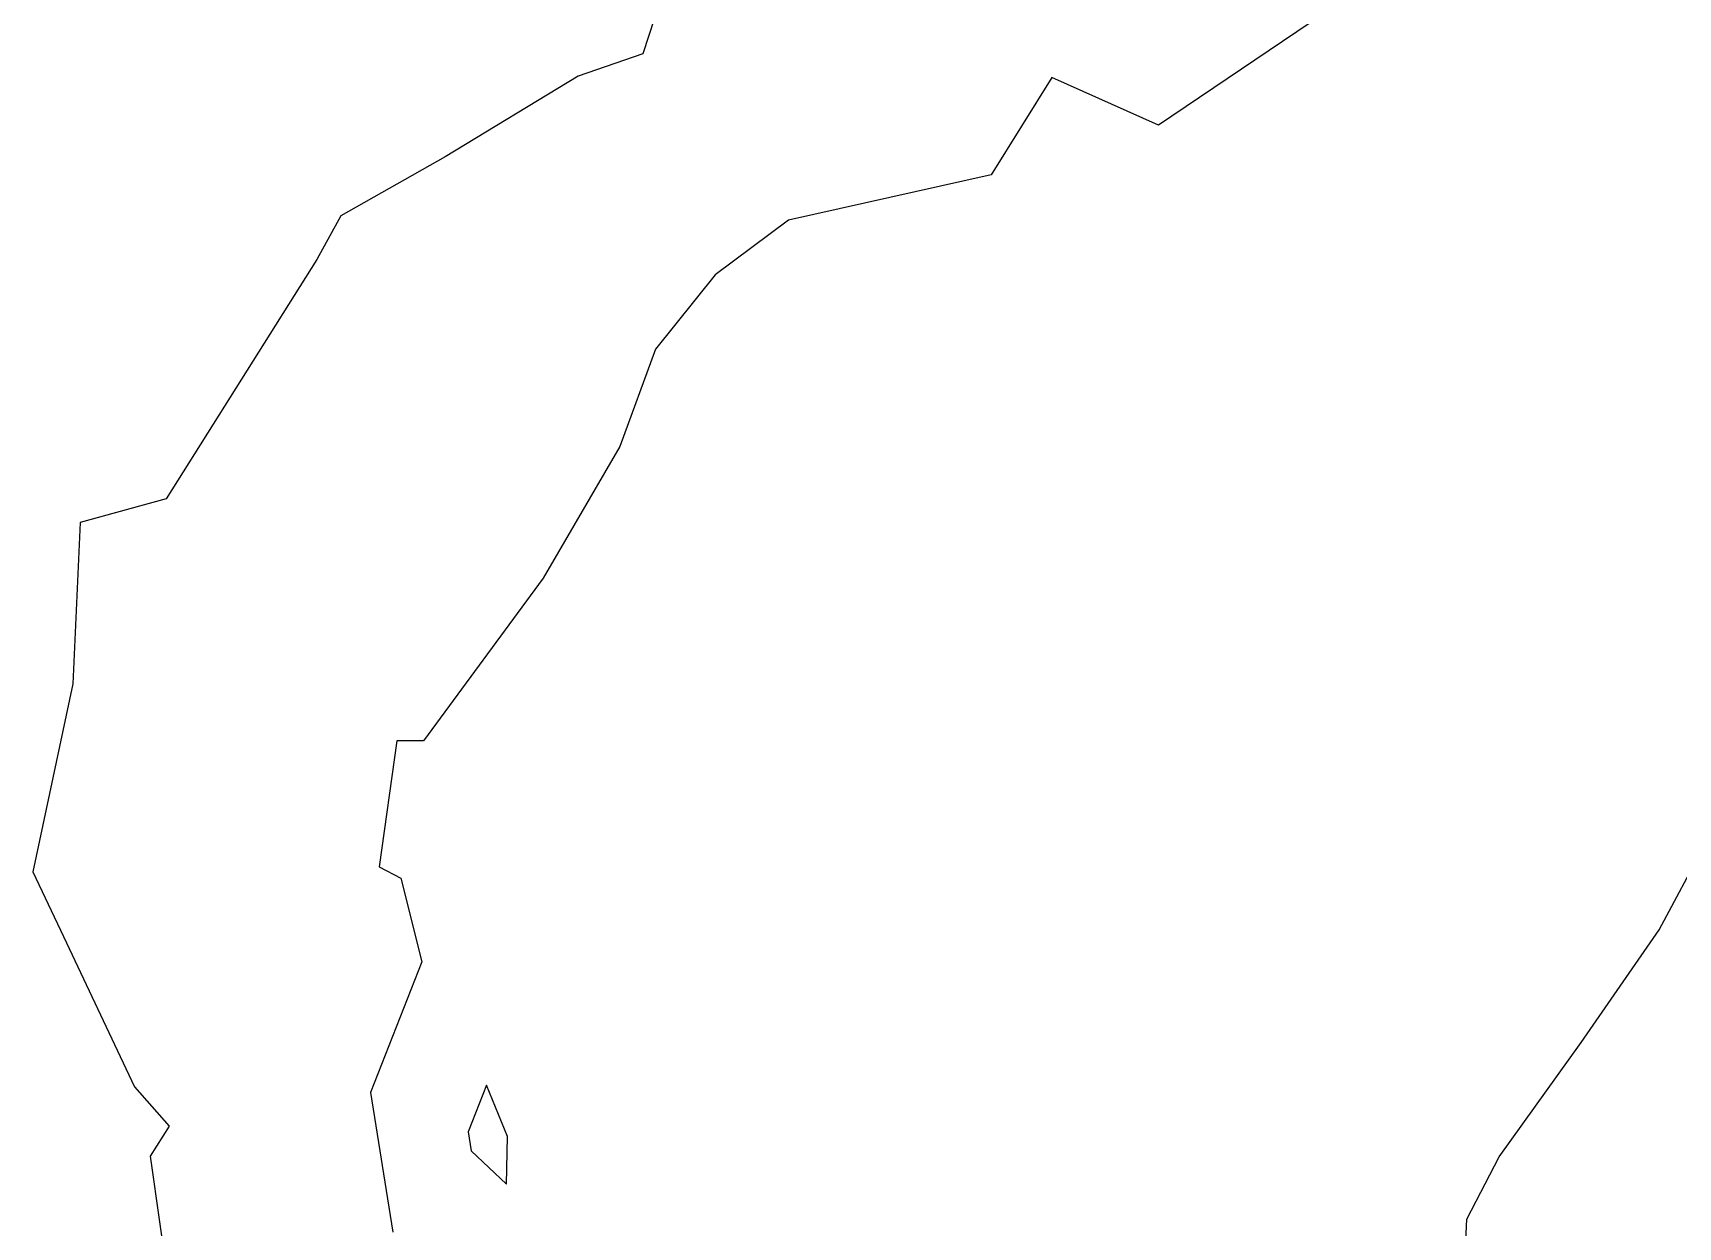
# Model space of a CAD drawing. Header units: metres. Extents: x 517023 to 519141, y 3924953 to 3927827.
# Drawn here: x 517812.7 to 517868, y 3925357.3 to 3925397.6 of the extents above; entities that cross this region are included whole.
import ezdxf

# ---------------------------------------------------------------- set-up
doc = ezdxf.new("R2010")
doc.units = ezdxf.units.M
doc.layers.add('C-TOPO-MINR', color=8, linetype='Continuous')

msp = doc.modelspace()

# ---------------------------------------------------------------- linework, layer by layer
at = {"layer": 'C-TOPO-MINR', "color": 8, "linetype": 'Continuous', "lineweight": -3}
for points, elevation in [([(517834.954, 3925402.245), (517833.188, 3925396.848), (517831.015, 3925396.093), (517826.537, 3925393.378), (517823.026, 3925391.387), (517822.215, 3925389.921), (517817.144, 3925381.86), (517814.258, 3925381.059), (517814.003, 3925375.631), (517812.663, 3925369.296), (517813.694, 3925367.114), (517816.084, 3925362.054), (517817.247, 3925360.726), (517816.609, 3925359.725), (517817.255, 3925355.143)], 1022), ([(517857.511, 3925399.16), (517850.549, 3925394.441), (517846.962, 3925396.044), (517844.916, 3925392.773), (517838.09, 3925391.242), (517835.629, 3925389.398), (517833.622, 3925386.898), (517832.421, 3925383.624), (517829.838, 3925379.188), (517825.809, 3925373.709), (517824.906, 3925373.708), (517824.312, 3925369.463), (517825.049, 3925369.08), (517825.752, 3925366.269), (517824.02, 3925361.867), (517824.773, 3925357.161)], 1024), ([(517860.624, 3925351.044), (517860.921, 3925357.603), (517862.011, 3925359.698), (517864.776, 3925363.546), (517867.398, 3925367.344), (517870.473, 3925373.094)], 1024)]:
    msp.add_lwpolyline(points, dxfattribs=dict(at, elevation=elevation))
at = {"layer": 'C-TOPO-MINR', "color": 8, "linetype": 'Continuous', "lineweight": -3, "elevation": 1026}
msp.add_lwpolyline([(517827.412, 3925359.895), (517828.604, 3925358.776), (517828.631, 3925360.38), (517827.928, 3925362.109), (517827.309, 3925360.537), (517827.412, 3925359.895)], close=True, dxfattribs=at)

doc.saveas('drawing.dxf')
